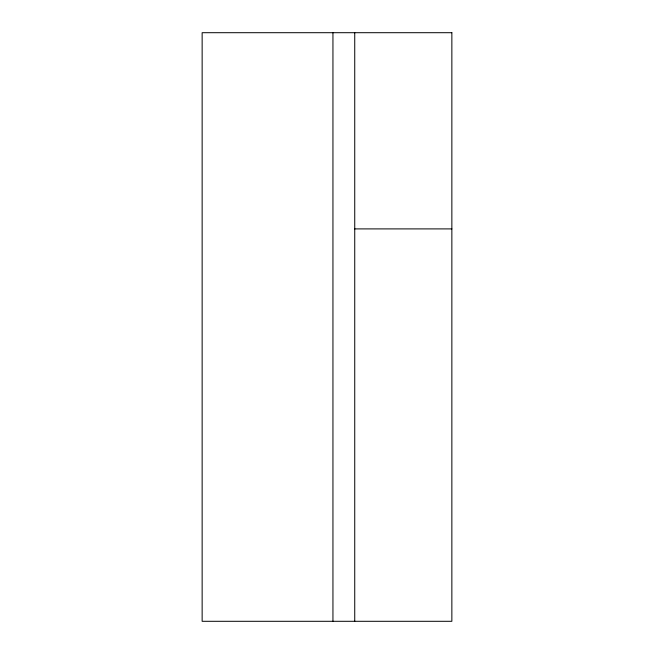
<?xml version="1.0" encoding="UTF-8"?>
<svg xmlns="http://www.w3.org/2000/svg" width="654" height="654" viewBox="0 0 654 654"><rect width="100%" height="100%" fill="white"/><g stroke="black" fill="none" stroke-linecap="round" stroke-linejoin="round"><path stroke-width="0.98" d="M354.738 228.9L451.857 228.9M354.738 32.7L354.738 621.3M332.943 32.7L332.943 621.3M451.857 32.7L202.143 32.7L202.143 621.3L451.857 621.3L451.857 32.7"/></g></svg>
